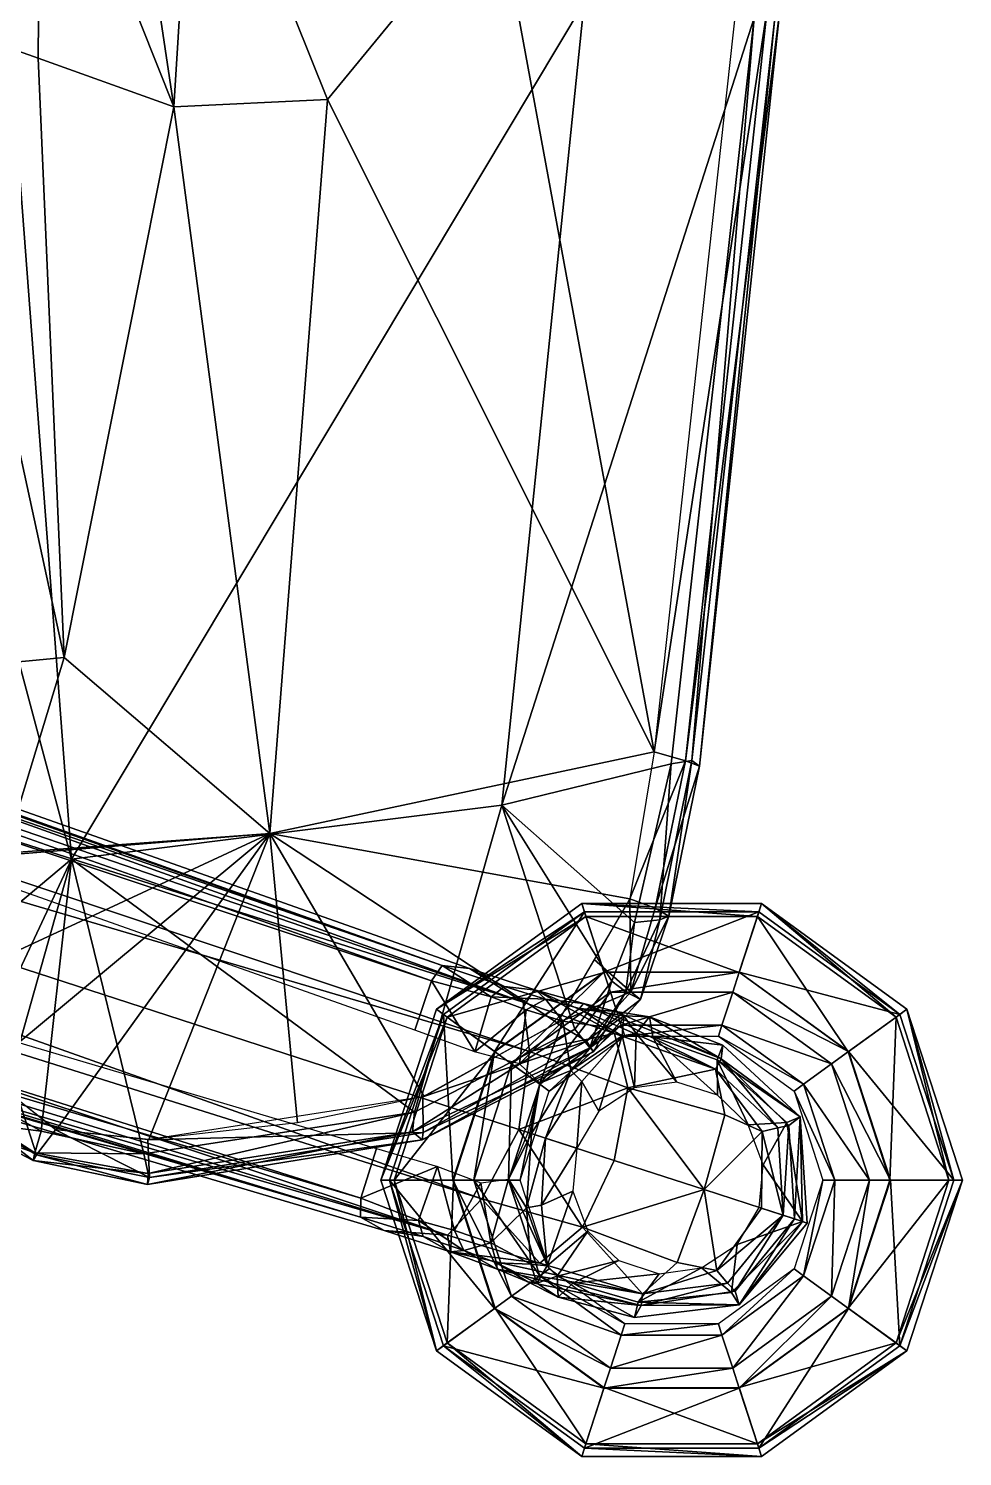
# Model space of a CAD drawing. Header units: inches. Extents: x -13.3 to 13.3, y -2.3 to 23.
# Drawn here: x 10.112 to 13.316, y 6.653 to 11.556 of the extents above; entities that cross this region are included whole.
import ezdxf

# ---------------------------------------------------------------- set-up
doc = ezdxf.new("R2010")
doc.units = ezdxf.units.IN
doc.header["$MEASUREMENT"] = 0
for name, color, linetype in [('AFUSE-3D-042', 42, 'Continuous'), ('AFUSE-3D-043', 43, 'Continuous'), ('AFUSE-3D-066', 66, 'Continuous')]:
    doc.layers.add(name, color=color, linetype=linetype)

msp = doc.modelspace()

# ---------------------------------------------------------------- meshes
at = {"layer": 'AFUSE-3D-042'}
mesh = msp.add_polyface(dxfattribs=at)
corners = [(11.735, 8.8891, 37.5463), (12.0175, 11.6457, 37.5826), (12.6013, 11.593, 37.4481), (12.3163, 9.0307, 37.4492), (12.1911, 8.487, 37.4503), (12.113, 8.2846, 37.45), (10.2587, 8.7035, 37.5424), (10.0324, 11.7004, 37.5807), (11.4357, 7.835, 37.4496), (9.7631, 8.289, 37.4501), (9.457, 11.7093, 37.4481), (9.7124, 8.2548, 37.4077), (9.3992, 11.7077, 37.4024), (12.2778, 8.4954, 37.3908), (12.1605, 8.2488, 37.3942), (12.3875, 9.0424, 37.3923), (12.6722, 11.593, 37.3857), (12.6892, 11.6194, 37.1796), (12.414, 9.0237, 37.1858), (10.0173, 7.8467, 37.4496), (9.9106, 7.9613, 37.4496), (12.0371, 8.0562, 37.394), (11.986, 8.12, 37.4496), (9.3735, 11.6957, 37.2303), (9.6777, 8.2429, 37.229), (12.2114, 8.2222, 37.1853), (12.3085, 8.5086, 37.1854), (12.0505, 8.0429, 37.1869), (12.1784, 8.2485, 37.0953), (12.2616, 8.5354, 37.0879), (12.1746, 8.5673, 37.0302), (12.0524, 8.3595, 37.0307), (12.0257, 8.0796, 37.1051), (11.9245, 8.1405, 37.0269), (9.4011, 11.695, 37.1521), (9.703, 8.2445, 37.147), (9.8029, 8.2697, 37.0372), (9.4994, 11.7008, 37.0467), (9.3359, 13.9601, 37.1513), (9.4272, 13.9467, 37.0672), (12.3661, 9.0416, 37.0841), (12.6464, 11.6218, 37.0909), (12.5395, 11.6371, 37.0238), (12.2577, 9.0722, 37.0192)]
mesh.append_faces([[corners[k] for k in face] for face in [(0, 1, 2), (2, 3, 0), (4, 5, 0), (0, 3, 4), (6, 7, 1), (1, 0, 6), (6, 0, 8), (6, 9, 10), (10, 7, 6), (10, 9, 11), (11, 12, 10), (4, 13, 14), (14, 5, 4), (3, 15, 13), (13, 4, 3), (16, 17, 18), (18, 15, 16), (6, 19, 20), (20, 9, 6), (5, 14, 21), (0, 5, 22), (22, 8, 0), (23, 12, 11), (11, 24, 23), (25, 14, 13), (13, 26, 25), (26, 13, 15), (15, 18, 26), (2, 16, 15), (15, 3, 2), (11, 9, 20), (14, 25, 27), (28, 25, 26), (26, 29, 28), (30, 31, 28), (28, 29, 30), (25, 28, 32), (28, 31, 33), (33, 32, 28), (34, 23, 24), (24, 35, 34), (35, 36, 37), (37, 34, 35), (23, 34, 38), (34, 37, 39), (40, 18, 17), (17, 41, 40), (41, 42, 43), (43, 40, 41), (29, 26, 18), (18, 40, 29), (30, 29, 40), (40, 43, 30)]], dxfattribs={"vtx2": -1})
mesh = msp.add_polyface(dxfattribs=at)
corners = [(11.4357, 7.835, 37.4496), (10.5073, 7.6925, 37.4508), (10.2587, 8.7035, 37.5424), (10.1548, 7.7699, 37.4498), (10.0173, 7.8467, 37.4496), (10.1337, 7.6955, 37.4025), (9.9834, 7.7923, 37.399), (10.5217, 7.6245, 37.405), (11.4295, 7.7678, 37.4008), (11.986, 8.12, 37.4496), (12.0371, 8.0562, 37.394), (9.8539, 7.9178, 37.4059), (9.9106, 7.9613, 37.4496), (9.8286, 7.8952, 37.228), (9.6777, 8.2429, 37.229), (9.7124, 8.2548, 37.4077), (12.113, 8.2846, 37.45), (9.9585, 7.7575, 37.2184), (10.1271, 7.6693, 37.2252), (10.5197, 7.5866, 37.2098), (11.4623, 7.7402, 37.1983), (12.0505, 8.0429, 37.1869), (12.1605, 8.2488, 37.3942), (12.0257, 8.0796, 37.1051), (12.2114, 8.2222, 37.1853), (11.4652, 7.7651, 37.1275), (11.9245, 8.1405, 37.0269), (11.4645, 7.8875, 37.0308), (10.5262, 7.6113, 37.1394), (10.5209, 7.7402, 37.0282), (10.139, 7.6892, 37.1544), (10.2037, 7.7749, 37.0452), (9.9832, 7.7799, 37.1503), (9.8487, 7.9136, 37.1551), (9.703, 8.2445, 37.147), (10.0793, 7.8745, 37.0418), (9.9528, 7.9725, 37.0352), (9.8029, 8.2697, 37.0372)]
mesh.append_faces([[corners[k] for k in face] for face in [(0, 1, 2), (2, 1, 3), (3, 4, 2), (3, 5, 6), (6, 4, 3), (1, 7, 5), (5, 3, 1), (0, 8, 7), (7, 1, 0), (9, 10, 8), (8, 0, 9), (4, 6, 11), (11, 12, 4), (11, 13, 14), (14, 15, 11), (10, 9, 16), (17, 6, 5), (5, 18, 17), (18, 5, 7), (7, 19, 18), (19, 7, 8), (8, 20, 19), (20, 8, 10), (10, 21, 20), (13, 11, 6), (6, 17, 13), (12, 11, 15), (21, 10, 22), (23, 21, 24), (25, 20, 21), (21, 23, 25), (23, 26, 27), (27, 25, 23), (28, 19, 20), (20, 25, 28), (25, 27, 29), (29, 28, 25), (30, 18, 19), (19, 28, 30), (28, 29, 31), (31, 30, 28), (32, 17, 18), (18, 30, 32), (33, 13, 17), (17, 32, 33), (34, 14, 13), (13, 33, 34), (30, 31, 35), (35, 32, 30), (36, 33, 32), (32, 35, 36), (37, 34, 33), (33, 36, 37)]], dxfattribs={"vtx2": -1})
mesh = msp.add_polyface(dxfattribs=at)
corners = [(13.316, 7.6022, 0.102), (13.1254, 8.1887, 0.102), (12.6265, 8.5512, 0.102), (12.0098, 8.5512, 0.102), (11.5109, 8.1887, 0.102), (11.3203, 7.6022, 0.102), (11.5109, 7.0157, 0.102), (12.0098, 6.6532, 0.102), (12.6265, 6.6532, 0.102), (13.1254, 7.0157, 0.102), (13.316, 7.6022, 0.1522), (13.1254, 8.1887, 0.1522), (12.6265, 8.5512, 0.1522), (12.0098, 8.5512, 0.1522), (11.5109, 8.1887, 0.1522), (11.3203, 7.6022, 0.1522), (11.5109, 7.0157, 0.1522), (12.0098, 6.6532, 0.1522), (12.6265, 6.6532, 0.1522), (13.1254, 7.0157, 0.1522), (13.069, 7.6022, 0.289), (12.9256, 8.0435, 0.289), (12.5502, 8.3163, 0.289), (12.0861, 8.3163, 0.289), (11.7107, 8.0435, 0.289), (11.5673, 7.6022, 0.289), (11.7107, 7.1609, 0.289), (12.0861, 6.8881, 0.289), (12.5502, 6.8881, 0.289), (12.9256, 7.1609, 0.289), (13.286, 7.6022, 0.2028), (13.1011, 8.1711, 0.2028), (12.6172, 8.5227, 0.2028), (12.0191, 8.5227, 0.2028), (11.5352, 8.1711, 0.2028), (11.3503, 7.6022, 0.2028), (11.5352, 7.0333, 0.2028), (12.0191, 6.6818, 0.2028), (12.6172, 6.6818, 0.2028), (13.1011, 7.0333, 0.2028), (12.9968, 7.6022, 0.3924), (12.8672, 8.0011, 0.3924), (12.5278, 8.2476, 0.3924), (12.1084, 8.2476, 0.3924), (11.7691, 8.0011, 0.3924), (11.6395, 7.6022, 0.3924), (11.7691, 7.2033, 0.3924), (12.1084, 6.9568, 0.3924), (12.5278, 6.9568, 0.3924), (12.8672, 7.2033, 0.3924), (12.8777, 7.6022, 2.6379), (12.7708, 7.9311, 2.6379), (12.491, 8.1343, 2.6379), (12.1452, 8.1343, 2.6379), (11.8655, 7.9311, 2.6379), (11.7586, 7.6022, 2.6379), (11.8655, 7.2733, 2.6379), (12.1452, 7.0701, 2.6379), (12.491, 7.0701, 2.6379), (12.7708, 7.2733, 2.6379), (12.8375, 7.6022, 2.6929), (12.7383, 7.9075, 2.6929), (12.4786, 8.0961, 2.6929), (12.1577, 8.0961, 2.6929), (11.898, 7.9075, 2.6929), (11.7988, 7.6022, 2.6929), (11.898, 7.297, 2.6929), (12.1577, 7.1083, 2.6929), (12.4786, 7.1083, 2.6929), (12.7383, 7.297, 2.6929), (13.2699, 7.6022, 0.0477), (13.0881, 8.1617, 0.0477), (12.6123, 8.5074, 0.0477), (12.024, 8.5074, 0.0477), (11.5481, 8.1617, 0.0477), (11.3664, 7.6022, 0.0477), (11.5481, 7.0428, 0.0477), (12.024, 6.697, 0.0477), (12.6123, 6.697, 0.0477), (13.0881, 7.0428, 0.0477), (13.067, 7.6022, 0), (12.924, 8.0424, 0), (12.5496, 8.3145, 0), (12.0867, 8.3145, 0), (11.7123, 8.0424, 0), (11.5692, 7.6022, 0), (11.7123, 7.162, 0), (12.0867, 6.89, 0), (12.5496, 6.89, 0), (12.924, 7.162, 0)]
mesh.append_faces([[corners[k] for k in face] for face in [(0, 1, 11), (11, 10, 0), (1, 2, 12), (12, 11, 1), (2, 3, 13), (13, 12, 2), (3, 4, 14), (14, 13, 3), (4, 5, 15), (15, 14, 4), (5, 6, 16), (16, 15, 5), (6, 7, 17), (17, 16, 6), (7, 8, 18), (18, 17, 7), (8, 9, 19), (19, 18, 8), (9, 0, 10), (10, 19, 9), (11, 31, 30), (30, 10, 11), (12, 32, 31), (31, 11, 12), (13, 33, 32), (32, 12, 13), (14, 34, 33), (33, 13, 14), (15, 35, 34), (34, 14, 15), (16, 36, 35), (35, 15, 16), (17, 37, 36), (36, 16, 17), (18, 38, 37), (37, 17, 18), (19, 39, 38), (38, 18, 19), (10, 30, 39), (39, 19, 10), (21, 20, 30), (30, 31, 21), (22, 21, 31), (31, 32, 22), (23, 22, 32), (32, 33, 23), (24, 23, 33), (33, 34, 24), (25, 24, 34), (34, 35, 25), (26, 25, 35), (35, 36, 26), (27, 26, 36), (36, 37, 27), (28, 27, 37), (37, 38, 28), (29, 28, 38), (38, 39, 29), (20, 29, 39), (39, 30, 20), (20, 21, 41), (41, 40, 20), (21, 22, 42), (42, 41, 21), (22, 23, 43), (43, 42, 22), (23, 24, 44), (44, 43, 23), (24, 25, 45), (45, 44, 24), (25, 26, 46), (46, 45, 25), (26, 27, 47), (47, 46, 26), (27, 28, 48), (48, 47, 27), (28, 29, 49), (49, 48, 28), (29, 20, 40), (40, 49, 29), (40, 41, 51), (51, 50, 40), (41, 42, 52), (52, 51, 41), (42, 43, 53), (53, 52, 42), (43, 44, 54), (54, 53, 43), (44, 45, 55), (55, 54, 44), (45, 46, 56), (56, 55, 45), (46, 47, 57), (57, 56, 46), (47, 48, 58), (58, 57, 47), (48, 49, 59), (59, 58, 48), (49, 40, 50), (50, 59, 49), (50, 51, 61), (61, 60, 50), (51, 52, 62), (62, 61, 51), (52, 53, 63), (63, 62, 52), (53, 54, 64), (64, 63, 53), (54, 55, 65), (65, 64, 54), (55, 56, 66), (66, 65, 55), (56, 57, 67), (67, 66, 56), (57, 58, 68), (68, 67, 57), (58, 59, 69), (69, 68, 58), (59, 50, 60), (60, 69, 59), (1, 0, 70), (70, 71, 1), (2, 1, 71), (71, 72, 2), (3, 2, 72), (72, 73, 3), (4, 3, 73), (73, 74, 4), (5, 4, 74), (74, 75, 5), (6, 5, 75), (75, 76, 6), (7, 6, 76), (76, 77, 7), (8, 7, 77), (77, 78, 8), (9, 8, 78), (78, 79, 9), (0, 9, 79), (79, 70, 0), (71, 70, 80), (80, 81, 71), (72, 71, 81), (81, 82, 72), (73, 72, 82), (82, 83, 73), (74, 73, 83), (83, 84, 74), (75, 74, 84), (84, 85, 75), (76, 75, 85), (85, 86, 76), (77, 76, 86), (86, 87, 77), (78, 77, 87), (87, 88, 78), (79, 78, 88), (88, 89, 79), (70, 79, 89), (89, 80, 70)]], dxfattribs={"vtx2": -1})
at = {"layer": 'AFUSE-3D-043'}
mesh = msp.add_polyface(dxfattribs=at)
corners = [(0.8275, 9.9063, 5.4861), (1.0572, 10.1532, 5.502), (1.1032, 10.0899, 5.5339), (1.1227, 10.063, 5.9339), (0.9187, 9.8508, 5.9183), (11.5491, 7.4132, 3.9817), (2.1027, 10.309, 7.3127), (2.0817, 10.1752, 5.7844), (2.281, 10.4921, 7.661), (2.4284, 10.8191, 7.7574), (11.6664, 7.5379, 4.219), (1.7634, 10.2368, 5.8629), (1.7355, 10.3842, 7.4757), (1.3876, 10.1915, 5.9183), (1.35, 10.3317, 7.5837), (1.8175, 10.6424, 7.8767), (1.2513, 10.653, 8.0727), (1.0369, 10.1812, 7.6198), (0.8466, 10.4431, 8.1056), (11.2504, 7.4751, 3.1934), (2.0715, 10.2058, 5.411), (2.0794, 10.2658, 5.3582), (11.2512, 7.5398, 3.1377), (11.3322, 7.4288, 3.4404), (1.7413, 10.3312, 5.4314), (1.7481, 10.2705, 5.4779), (1.363, 10.2954, 5.4861), (1.3878, 10.2231, 5.5361), (2.1303, 10.4296, 5.3662), (1.7535, 10.524, 5.4526), (1.3275, 10.5604, 5.5156), (0.8861, 10.3887, 5.5266), (2.5264, 11.5437, 5.7844), (2.4648, 11.4231, 7.3127), (11.8091, 8.2134, 3.9817), (2.5013, 11.1702, 7.661), (11.8307, 8.0436, 4.219), (2.4713, 11.4718, 5.3582), (2.5002, 11.525, 5.411), (11.531, 8.3389, 3.1934), (2.4161, 11.3094, 5.3662), (11.4937, 8.2861, 3.1377)]
mesh.append_faces([[corners[k] for k in face] for face in [(0, 1, 2), (2, 3, 4), (5, 6, 7), (8, 6, 5), (9, 8, 10), (11, 7, 6), (6, 12, 11), (13, 11, 12), (12, 14, 13), (15, 12, 6), (6, 8, 15), (16, 14, 12), (3, 13, 14), (14, 17, 3), (18, 17, 14), (14, 16, 18), (19, 20, 21), (21, 22, 19), (19, 23, 7), (7, 20, 19), (24, 21, 20), (20, 25, 24), (26, 24, 25), (25, 27, 26), (2, 1, 26), (26, 27, 2), (13, 3, 2), (2, 27, 13), (11, 13, 27), (27, 25, 11), (7, 11, 25), (25, 20, 7), (22, 21, 28), (29, 28, 21), (21, 24, 29), (30, 29, 24), (24, 26, 30), (31, 30, 26), (26, 1, 31), (32, 33, 34), (34, 33, 35), (36, 35, 9), (37, 38, 39), (39, 38, 32), (40, 37, 41)]], dxfattribs={"vtx2": -1})
mesh = msp.add_polyface(dxfattribs=at)
corners = [(2.0817, 10.1752, 5.7844), (11.3322, 7.4288, 3.4404), (11.5491, 7.4132, 3.9817), (11.5597, 7.3554, 3.319), (11.8656, 7.3165, 3.8734), (11.6664, 7.5379, 4.219), (2.281, 10.4921, 7.661), (11.7936, 7.7761, 4.2971), (2.4284, 10.8191, 7.7574), (11.4495, 7.4631, 3.0404), (11.4661, 7.4081, 3.095), (11.2504, 7.4751, 3.1934), (11.2512, 7.5398, 3.1377), (11.605, 7.3604, 3.0051), (11.5732, 7.4285, 2.9595), (11.6979, 7.387, 2.8542), (11.7177, 7.3179, 2.8911), (11.8352, 7.3139, 2.6708), (11.7194, 7.296, 3.1586), (11.825, 7.253, 2.9894), (11.8197, 7.5072, 2.6758), (11.759, 7.6057, 2.8513), (11.663, 7.5921, 2.9438), (11.515, 7.6489, 3.0498), (11.305, 7.7102, 3.1431), (2.1303, 10.4296, 5.3662), (11.8091, 8.2134, 3.9817), (11.6244, 8.3283, 3.4404), (2.5264, 11.5437, 5.7844), (11.8517, 8.254, 3.319), (2.5013, 11.1702, 7.661), (11.8307, 8.0436, 4.219), (11.531, 8.3389, 3.1934), (11.4937, 8.2861, 3.1377), (2.4713, 11.4718, 5.3582), (11.6992, 8.2316, 3.0404), (11.745, 8.2663, 3.095), (11.8854, 8.2233, 3.0051), (11.8196, 8.1869, 2.9595), (11.7961, 8.0017, 2.9438), (11.643, 8.0428, 3.0498), (11.437, 8.1166, 3.1431), (2.4161, 11.3094, 5.3662)]
mesh.append_faces([[corners[k] for k in face] for face in [(0, 1, 2), (3, 4, 2), (2, 1, 3), (5, 2, 4), (2, 5, 6), (5, 7, 8), (9, 10, 11), (11, 12, 9), (13, 10, 9), (9, 14, 13), (15, 16, 13), (13, 14, 15), (16, 15, 17), (18, 13, 16), (16, 19, 18), (10, 3, 1), (1, 11, 10), (3, 10, 13), (13, 18, 3), (20, 17, 15), (15, 21, 20), (15, 14, 22), (22, 21, 15), (14, 9, 23), (23, 22, 14), (23, 9, 12), (12, 24, 23), (25, 24, 12), (26, 27, 28), (29, 27, 26), (30, 31, 26), (8, 7, 31), (32, 33, 34), (35, 33, 32), (32, 36, 35), (35, 36, 37), (36, 32, 27), (27, 29, 36), (28, 27, 32), (38, 39, 40), (40, 35, 38), (40, 41, 33), (33, 35, 40), (33, 41, 42)]], dxfattribs={"vtx2": -1})
mesh = msp.add_polyface(dxfattribs=at)
corners = [(11.7194, 7.296, 3.1586), (11.825, 7.253, 2.9894), (12.2135, 7.1717, 3.2537), (11.929, 7.2002, 2.7059), (12.2181, 7.2121, 3.7156), (11.8656, 7.3165, 3.8734), (11.5597, 7.3554, 3.319), (12.0124, 7.4405, 4.1025), (11.6664, 7.5379, 4.219), (12.1212, 7.6697, 4.1842), (11.7936, 7.7761, 4.2971), (11.8352, 7.3139, 2.6708), (11.8562, 7.2485, 2.6886), (11.7177, 7.3179, 2.8911), (11.8916, 7.3077, 2.6299), (11.9256, 7.2727, 2.6296), (11.9787, 7.2483, 2.6294), (11.8197, 7.5072, 2.6758), (11.8719, 7.5162, 2.6296), (11.8374, 7.7619, 2.6864), (11.8857, 7.7462, 2.6304), (11.759, 7.6057, 2.8513), (11.8262, 7.7655, 2.7849), (12.0306, 7.4272, 2.6292), (12.1365, 7.3259, 2.6306), (11.9791, 7.5644, 2.6283), (11.9926, 7.7115, 2.628), (11.8091, 8.2134, 3.9817), (12.122, 8.1056, 3.8734), (11.8517, 8.254, 3.319), (11.8307, 8.0436, 4.219), (12.1679, 7.919, 4.1025), (11.8854, 8.2233, 3.0051), (11.8196, 8.1869, 2.9595), (11.6992, 8.2316, 3.0404), (11.9449, 8.1472, 2.8542), (12.0015, 8.1914, 2.8911), (12.0989, 8.1256, 2.6708), (12.0158, 8.2081, 3.1586), (11.745, 8.2663, 3.095), (11.9728, 7.9783, 2.6758), (11.8658, 7.9343, 2.8513), (12.0097, 7.9404, 2.6296), (11.7961, 8.0017, 2.9438)]
mesh.append_faces([[corners[k] for k in face] for face in [(0, 1, 2), (2, 1, 3), (4, 5, 6), (6, 0, 4), (5, 7, 8), (7, 9, 10), (10, 8, 7), (11, 12, 13), (12, 3, 1), (1, 13, 12), (12, 11, 14), (14, 15, 12), (3, 12, 15), (15, 16, 3), (17, 18, 14), (14, 11, 17), (17, 19, 20), (20, 18, 17), (19, 17, 21), (21, 22, 19), (15, 14, 23), (16, 15, 24), (14, 18, 25), (25, 23, 14), (18, 20, 26), (26, 25, 18), (27, 28, 29), (28, 27, 30), (31, 30, 10), (32, 33, 34), (35, 33, 32), (32, 36, 35), (37, 35, 36), (36, 32, 38), (29, 38, 32), (32, 39, 29), (40, 41, 35), (35, 37, 40), (40, 42, 20), (20, 19, 40), (35, 41, 43), (43, 33, 35), (19, 22, 41), (41, 40, 19), (26, 20, 42)]], dxfattribs={"vtx2": -1})
mesh = msp.add_polyface(dxfattribs=at)
corners = [(12.4885, 8.0183, 3.2537), (12.1265, 8.1809, 2.9894), (12.0158, 8.2081, 3.1586), (12.4686, 7.9829, 3.7156), (12.2417, 8.1624, 2.7059), (12.4943, 8.0654, 2.7371), (11.8517, 8.254, 3.319), (12.122, 8.1056, 3.8734), (12.7597, 7.819, 2.7214), (12.7207, 7.7891, 3.2715), (12.6831, 7.7818, 3.7073), (12.1679, 7.919, 4.1025), (12.5012, 7.8263, 3.9663), (11.8307, 8.0436, 4.219), (11.7936, 7.7761, 4.2971), (12.1212, 7.6697, 4.1842), (12.6284, 7.7688, 3.8806), (12.0015, 8.1914, 2.8911), (12.1543, 8.1662, 2.6886), (12.0989, 8.1256, 2.6708), (12.4739, 8.0154, 2.6301), (12.2536, 8.0944, 2.6294), (12.7134, 7.7999, 2.6309), (12.1963, 8.1058, 2.6296), (12.1482, 8.0974, 2.6299), (11.9728, 7.9783, 2.6758), (12.0097, 7.9404, 2.6296), (12.4297, 7.5694, 4.061), (12.7669, 7.4599, 2.6494), (12.581, 7.7922, 2.6335), (12.4751, 7.8935, 2.6321), (12.6325, 7.655, 2.6344), (12.3357, 7.9388, 2.6306), (12.1904, 7.9191, 2.6292), (12.0681, 7.8384, 2.6283), (11.9926, 7.7115, 2.628)]
mesh.append_faces([[corners[k] for k in face] for face in [(0, 1, 2), (2, 3, 0), (4, 1, 0), (0, 5, 4), (3, 2, 6), (6, 7, 3), (8, 5, 0), (0, 9, 8), (0, 3, 10), (10, 9, 0), (11, 12, 3), (3, 7, 11), (13, 11, 7), (14, 15, 11), (16, 10, 3), (3, 12, 16), (17, 18, 19), (2, 1, 17), (18, 17, 1), (1, 4, 18), (5, 20, 21), (21, 4, 5), (8, 22, 20), (20, 5, 8), (18, 23, 24), (24, 19, 18), (4, 21, 23), (23, 18, 4), (25, 19, 24), (24, 26, 25), (11, 15, 27), (27, 12, 11), (16, 12, 27), (28, 22, 8), (20, 29, 30), (30, 21, 20), (22, 31, 29), (29, 20, 22), (23, 32, 33), (33, 24, 23), (21, 30, 32), (32, 23, 21), (24, 33, 34), (34, 26, 24), (26, 34, 35)]], dxfattribs={"vtx2": -1})
mesh = msp.add_polyface(dxfattribs=at)
corners = [(12.2135, 7.1717, 3.2537), (12.2181, 7.2121, 3.7156), (11.7194, 7.296, 3.1586), (11.929, 7.2002, 2.7059), (12.1905, 7.1302, 2.7371), (12.5499, 7.1735, 2.7214), (12.536, 7.2207, 3.2715), (12.5099, 7.2487, 3.7073), (12.7402, 7.4685, 3.2514), (12.7005, 7.4814, 3.7085), (12.0124, 7.4405, 4.1025), (11.8656, 7.3165, 3.8734), (12.3366, 7.3196, 3.9663), (12.6269, 7.5054, 3.9171), (12.4732, 7.2914, 3.8806), (11.9787, 7.2483, 2.6294), (12.2033, 7.1827, 2.6301), (12.5238, 7.2162, 2.6309), (12.7834, 7.4545, 2.7293), (12.4297, 7.5694, 4.061), (12.1212, 7.6697, 4.1842), (12.7669, 7.4599, 2.6494), (12.2759, 7.2806, 2.6321), (12.4212, 7.3003, 2.6335), (12.5435, 7.381, 2.6344), (12.619, 7.5079, 2.6347), (12.0306, 7.4272, 2.6292), (12.1365, 7.3259, 2.6306), (11.9256, 7.2727, 2.6296), (12.7207, 7.7891, 3.2715), (12.6831, 7.7818, 3.7073), (12.6284, 7.7688, 3.8806), (12.7597, 7.819, 2.7214), (12.6325, 7.655, 2.6344), (12.7134, 7.7999, 2.6309)]
mesh.append_faces([[corners[k] for k in face] for face in [(0, 1, 2), (3, 4, 0), (5, 6, 0), (0, 4, 5), (0, 6, 7), (7, 1, 0), (6, 8, 9), (9, 7, 6), (10, 11, 1), (1, 12, 10), (9, 13, 14), (14, 7, 9), (14, 12, 1), (1, 7, 14), (4, 3, 15), (15, 16, 4), (5, 4, 16), (16, 17, 5), (8, 6, 5), (5, 18, 8), (10, 12, 19), (19, 20, 10), (19, 12, 14), (14, 13, 19), (5, 17, 21), (21, 18, 5), (16, 15, 22), (22, 23, 16), (17, 16, 23), (23, 24, 17), (21, 17, 24), (24, 25, 21), (26, 27, 28), (27, 22, 15), (29, 30, 9), (9, 8, 29), (9, 30, 31), (31, 13, 9), (8, 18, 32), (32, 29, 8), (19, 13, 31), (32, 18, 21), (21, 25, 33), (33, 34, 21)]], dxfattribs={"vtx2": -1})
at = {"layer": 'AFUSE-3D-066'}
mesh = msp.add_polyface(dxfattribs=at)
corners = [(11.6515, 14.1362, 36.6146), (11.7164, 12.0169, 36.5572), (10.7966, 12.7304, 35.9811), (12.5744, 14.2872, 37.0282), (12.5395, 11.6371, 37.0238), (10.6827, 12.4477, 35.9671), (11.1372, 11.3127, 36.3321), (12.2578, 9.0722, 37.0191), (10.6105, 11.2868, 36.2662), (10.4541, 12.3298, 35.9879), (10.94, 8.7921, 36.7635), (12.1747, 8.5673, 37.0301), (11.9257, 8.1421, 37.0274), (11.4692, 7.8887, 37.0306), (11.035, 7.7985, 37.0321), (9.5012, 11.7035, 37.0453), (9.4299, 13.9422, 37.0648), (9.6074, 13.7028, 36.6593), (9.7585, 11.5917, 36.6576), (9.7389, 8.7026, 37.0326), (9.6821, 9.4199, 37.0356), (9.9671, 9.3717, 36.8209), (10.0285, 8.718, 36.869), (10.1443, 11.4536, 36.4804), (10.2336, 9.3958, 36.7049), (9.8039, 8.2641, 37.0353), (9.9537, 7.9709, 37.035), (10.2064, 7.7746, 37.0445), (10.5248, 7.7411, 37.0267), (10.1529, 12.4377, 36.0902), (10.1592, 12.9877, 35.8727), (10.2546, 13.2084, 35.1117), (10.3542, 13.1902, 35.1162), (10.4086, 12.9271, 35.6203), (10.2756, 12.9186, 35.6459), (10.5259, 13.0263, 35.6136), (10.4426, 13.2366, 35.1272), (9.9309, 13.8554, 35.9574)]
mesh.append_faces([[corners[k] for k in face] for face in [(0, 1, 2), (3, 4, 1), (5, 2, 1), (1, 6, 5), (1, 4, 7), (7, 6, 1), (8, 9, 5), (5, 6, 8), (6, 7, 10), (10, 8, 6), (10, 7, 11), (11, 12, 10), (13, 14, 10), (10, 12, 13), (15, 16, 17), (17, 18, 15), (19, 20, 21), (21, 22, 19), (18, 23, 24), (24, 21, 18), (10, 25, 19), (19, 22, 10), (26, 25, 10), (10, 27, 26), (28, 27, 10), (10, 14, 28), (29, 9, 8), (8, 23, 29), (18, 17, 29), (29, 23, 18), (30, 29, 17), (31, 32, 33), (33, 34, 31), (2, 5, 33), (33, 35, 2), (35, 33, 32), (32, 36, 35), (34, 33, 5), (5, 9, 34), (24, 23, 8), (8, 10, 24), (18, 21, 20), (20, 15, 18), (22, 21, 24), (24, 10, 22), (37, 34, 30), (30, 34, 9), (9, 29, 30)]], dxfattribs={"vtx2": -1})

doc.saveas('drawing.dxf')
